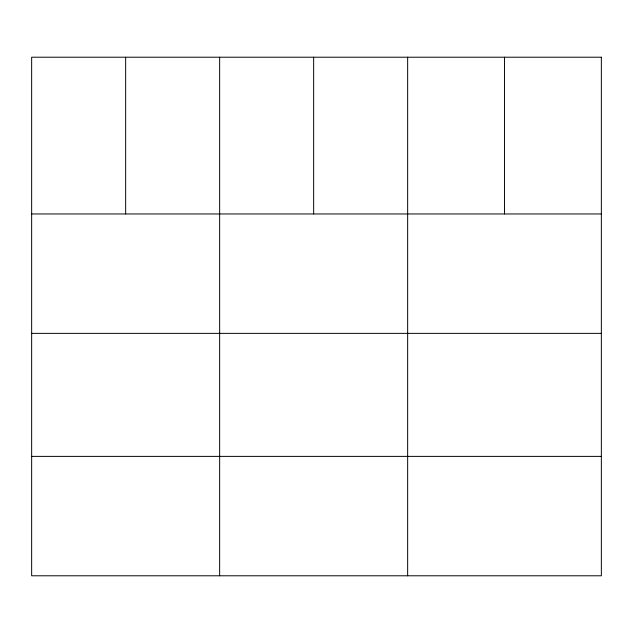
<?xml version="1.0" encoding="UTF-8"?>
<svg xmlns="http://www.w3.org/2000/svg" width="633" height="633" viewBox="0 0 633 633"><rect width="100%" height="100%" fill="white"/><g stroke="black" fill="none" stroke-linecap="round" stroke-linejoin="round"><path stroke-width="0.95" d="M31.65 213.962L601.35 213.962M31.65 333.362L601.35 333.362M31.65 456.385L601.35 456.385M504.501 57.215L504.501 213.962M407.652 57.215L407.652 575.785M313.651 57.215L313.651 213.962M219.651 57.215L219.651 575.785M125.651 57.215L125.651 213.962M601.35 57.215L31.65 57.215L31.65 575.785L601.35 575.785L601.35 57.215"/></g></svg>
